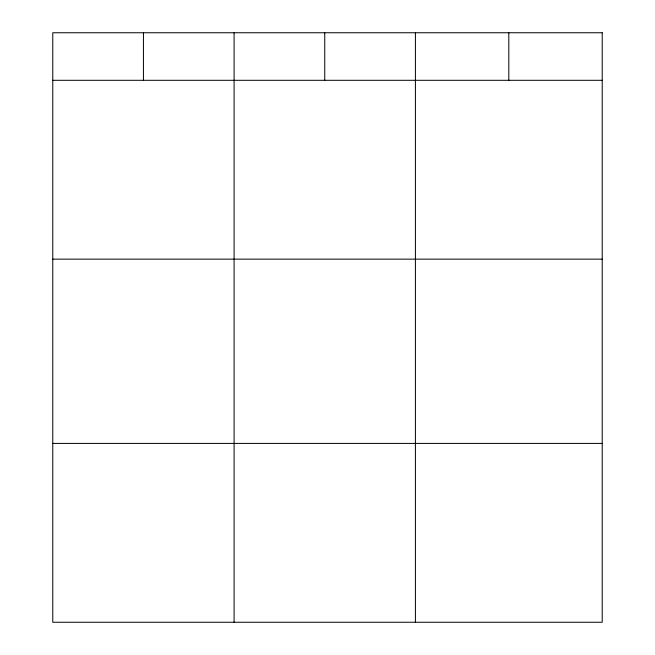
<?xml version="1.0" encoding="UTF-8"?>
<svg xmlns="http://www.w3.org/2000/svg" width="655" height="655" viewBox="0 0 655 655"><rect width="100%" height="100%" fill="white"/><g stroke="black" fill="none" stroke-linecap="round" stroke-linejoin="round"><path stroke-width="0.98" d="M52.777 80.303L602.223 80.303M52.777 259.143L602.223 259.143M52.777 443.41L602.223 443.41M508.812 32.75L508.812 80.303M415.409 32.75L415.409 622.25M324.749 32.75L324.749 80.303M234.097 32.75L234.097 622.25M143.437 32.75L143.437 80.303M602.223 32.75L52.777 32.75L52.777 622.25L602.223 622.25L602.223 32.75"/></g></svg>
